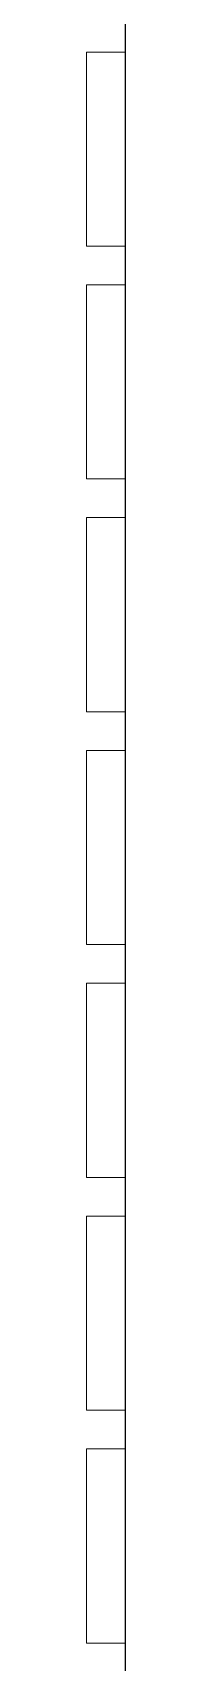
# Model space of a CAD drawing. Header units: millimetres. Extents: x 126 to 938, y 244 to 707.
# Drawn here: x 849.423 to 849.523, y 549.205 to 553.405 of the extents above; entities that cross this region are included whole.
import ezdxf

# ---------------------------------------------------------------- set-up
doc = ezdxf.new("R2010")
doc.units = ezdxf.units.MM
doc.linetypes.add('HIDDEN', pattern=[1.905, 1.27, -0.635])

msp = doc.modelspace()

# ---------------------------------------------------------------- linework, layer by layer
at = {"color": 7, "linetype": 'Continuous', "lineweight": 25}
msp.add_line((849.5227, 544.4797), (849.5227, 579.1287), dxfattribs=at)
at = {"color": 7, "linetype": 'HIDDEN', "lineweight": 18}
for p, q in [((849.5227, 544.4797), (849.5227, 579.1287)), ((849.5227, 544.4797), (849.5227, 579.1287)), ((849.5227, 544.5897), (849.5227, 579.0187)), ((849.4227, 553.3547), (849.5227, 553.3547)), ((849.4227, 553.3547), (849.4227, 552.8547)), ((849.4227, 552.8547), (849.4227, 553.3547)), ((849.4227, 553.3547), (849.5227, 553.3547)), ((849.4227, 553.3547), (849.4227, 552.8547)), ((849.4227, 553.3547), (849.5227, 553.3547)), ((849.4227, 553.3547), (849.5227, 553.3547)), ((849.4227, 552.8547), (849.4227, 553.3547)), ((849.4227, 553.3547), (849.4227, 552.8547)), ((849.4227, 553.3547), (849.5227, 553.3547)), ((849.4227, 553.3547), (849.5227, 553.3547)), ((849.4227, 552.8547), (849.4227, 553.3547)), ((849.4227, 553.3547), (849.5227, 553.3547)), ((849.4227, 553.3547), (849.4227, 552.8547)), ((849.4227, 552.8547), (849.4227, 553.3547)), ((849.4227, 553.3547), (849.5227, 553.3547)), ((849.4227, 553.3547), (849.4227, 552.8547)), ((849.4227, 553.3547), (849.5227, 553.3547)), ((849.4227, 552.8547), (849.4227, 553.3547)), ((849.4227, 553.3547), (849.5227, 553.3547)), ((849.4227, 553.3547), (849.5227, 553.3547)), ((849.4227, 553.3547), (849.4227, 552.8547)), ((849.4227, 553.3547), (849.5227, 553.3547)), ((849.4227, 552.8547), (849.4227, 553.3547)), ((849.4227, 553.3547), (849.4227, 552.8547)), ((849.4227, 553.3547), (849.5227, 553.3547)), ((849.4227, 553.3547), (849.5227, 553.3547)), ((849.4227, 552.8547), (849.4227, 553.3547)), ((849.4227, 553.3547), (849.5227, 553.3547)), ((849.4227, 553.3547), (849.4227, 552.8547)), ((849.4227, 552.8547), (849.4227, 553.3547)), ((849.4227, 553.3547), (849.5227, 553.3547)), ((849.4227, 553.3547), (849.5227, 553.3547)), ((849.4227, 553.3547), (849.4227, 552.8547)), ((849.4227, 552.8547), (849.4227, 553.3547)), ((849.4227, 553.3547), (849.5227, 553.3547)), ((849.4227, 553.3547), (849.5227, 553.3547)), ((849.4227, 553.3547), (849.4227, 552.8547)), ((849.4227, 552.8547), (849.4227, 553.3547)), ((849.4227, 553.3547), (849.5227, 553.3547)), ((849.5227, 553.3547), (849.5227, 552.8547)), ((849.5227, 552.8547), (849.5227, 553.3547)), ((849.5227, 553.3547), (849.5227, 552.8547)), ((849.5227, 552.8547), (849.5227, 553.3547)), ((849.5227, 553.3547), (849.5227, 552.8547)), ((849.5227, 552.8547), (849.5227, 553.3547)), ((849.5227, 553.3547), (849.5227, 552.8547)), ((849.5227, 552.8547), (849.5227, 553.3547)), ((849.5227, 553.3547), (849.5227, 552.8547)), ((849.5227, 552.8547), (849.5227, 553.3547)), ((849.5227, 553.3547), (849.5227, 552.8547)), ((849.5227, 552.8547), (849.5227, 553.3547)), ((849.5227, 553.3547), (849.5227, 552.8547)), ((849.5227, 552.8547), (849.5227, 553.3547)), ((849.5227, 553.3547), (849.5227, 552.8547)), ((849.5227, 552.8547), (849.5227, 553.3547)), ((849.5227, 553.3547), (849.5227, 552.8547)), ((849.5227, 552.8547), (849.5227, 553.3547)), ((849.5227, 553.3547), (849.5227, 552.8547)), ((849.5227, 552.8547), (849.5227, 553.3547)), ((849.4227, 552.8547), (849.5227, 552.8547)), ((849.4227, 552.8547), (849.5227, 552.8547)), ((849.4227, 552.8547), (849.5227, 552.8547)), ((849.4227, 552.8547), (849.5227, 552.8547)), ((849.4227, 552.8547), (849.5227, 552.8547)), ((849.4227, 552.8547), (849.5227, 552.8547)), ((849.4227, 552.8547), (849.5227, 552.8547)), ((849.4227, 552.8547), (849.5227, 552.8547)), ((849.4227, 552.8547), (849.5227, 552.8547)), ((849.4227, 552.8547), (849.5227, 552.8547)), ((849.4227, 552.8547), (849.5227, 552.8547)), ((849.4227, 552.8547), (849.5227, 552.8547)), ((849.4227, 552.8547), (849.5227, 552.8547)), ((849.4227, 552.8547), (849.5227, 552.8547)), ((849.4227, 552.8547), (849.5227, 552.8547)), ((849.4227, 552.8547), (849.5227, 552.8547)), ((849.4227, 552.8547), (849.5227, 552.8547)), ((849.4227, 552.8547), (849.5227, 552.8547)), ((849.4227, 552.8547), (849.5227, 552.8547)), ((849.4227, 552.8547), (849.5227, 552.8547)), ((849.4227, 552.7547), (849.5227, 552.7547)), ((849.4227, 552.7547), (849.4227, 552.2547)), ((849.4227, 552.7547), (849.5227, 552.7547)), ((849.4227, 552.2547), (849.4227, 552.7547)), ((849.4227, 552.7547), (849.5227, 552.7547)), ((849.4227, 552.7547), (849.4227, 552.2547)), ((849.4227, 552.2547), (849.4227, 552.7547)), ((849.4227, 552.7547), (849.5227, 552.7547)), ((849.4227, 552.7547), (849.5227, 552.7547)), ((849.4227, 552.7547), (849.4227, 552.2547)), ((849.4227, 552.2547), (849.4227, 552.7547)), ((849.4227, 552.7547), (849.5227, 552.7547)), ((849.4227, 552.7547), (849.4227, 552.2547)), ((849.4227, 552.7547), (849.5227, 552.7547)), ((849.4227, 552.2547), (849.4227, 552.7547)), ((849.4227, 552.7547), (849.5227, 552.7547)), ((849.4227, 552.7547), (849.4227, 552.2547)), ((849.4227, 552.7547), (849.5227, 552.7547)), ((849.4227, 552.7547), (849.5227, 552.7547)), ((849.4227, 552.2547), (849.4227, 552.7547)), ((849.4227, 552.7547), (849.4227, 552.2547)), ((849.4227, 552.7547), (849.5227, 552.7547)), ((849.4227, 552.2547), (849.4227, 552.7547)), ((849.4227, 552.7547), (849.5227, 552.7547)), ((849.4227, 552.7547), (849.4227, 552.2547)), ((849.4227, 552.7547), (849.5227, 552.7547)), ((849.4227, 552.7547), (849.5227, 552.7547)), ((849.4227, 552.2547), (849.4227, 552.7547)), ((849.4227, 552.7547), (849.4227, 552.2547)), ((849.4227, 552.7547), (849.5227, 552.7547)), ((849.4227, 552.7547), (849.5227, 552.7547)), ((849.4227, 552.2547), (849.4227, 552.7547)), ((849.4227, 552.7547), (849.4227, 552.2547)), ((849.4227, 552.7547), (849.5227, 552.7547)), ((849.4227, 552.2547), (849.4227, 552.7547)), ((849.4227, 552.7547), (849.5227, 552.7547)), ((849.4227, 552.7547), (849.4227, 552.2547)), ((849.4227, 552.7547), (849.5227, 552.7547)), ((849.4227, 552.2547), (849.4227, 552.7547)), ((849.4227, 552.7547), (849.5227, 552.7547)), ((849.5227, 552.7547), (849.5227, 552.2547)), ((849.5227, 552.2547), (849.5227, 552.7547)), ((849.5227, 552.7547), (849.5227, 552.2547)), ((849.5227, 552.2547), (849.5227, 552.7547)), ((849.5227, 552.7547), (849.5227, 552.2547)), ((849.5227, 552.2547), (849.5227, 552.7547)), ((849.5227, 552.7547), (849.5227, 552.2547)), ((849.5227, 552.2547), (849.5227, 552.7547)), ((849.5227, 552.7547), (849.5227, 552.2547)), ((849.5227, 552.2547), (849.5227, 552.7547)), ((849.5227, 552.7547), (849.5227, 552.2547)), ((849.5227, 552.2547), (849.5227, 552.7547)), ((849.5227, 552.7547), (849.5227, 552.2547)), ((849.5227, 552.2547), (849.5227, 552.7547)), ((849.5227, 552.7547), (849.5227, 552.2547)), ((849.5227, 552.2547), (849.5227, 552.7547)), ((849.5227, 552.7547), (849.5227, 552.2547)), ((849.5227, 552.2547), (849.5227, 552.7547)), ((849.5227, 552.7547), (849.5227, 552.2547)), ((849.5227, 552.2547), (849.5227, 552.7547)), ((849.4227, 552.2547), (849.5227, 552.2547)), ((849.4227, 552.2547), (849.5227, 552.2547)), ((849.4227, 552.2547), (849.5227, 552.2547)), ((849.4227, 552.2547), (849.5227, 552.2547)), ((849.4227, 552.2547), (849.5227, 552.2547)), ((849.4227, 552.2547), (849.5227, 552.2547)), ((849.4227, 552.2547), (849.5227, 552.2547)), ((849.4227, 552.2547), (849.5227, 552.2547)), ((849.4227, 552.2547), (849.5227, 552.2547)), ((849.4227, 552.2547), (849.5227, 552.2547)), ((849.4227, 552.2547), (849.5227, 552.2547)), ((849.4227, 552.2547), (849.5227, 552.2547)), ((849.4227, 552.2547), (849.5227, 552.2547)), ((849.4227, 552.2547), (849.5227, 552.2547)), ((849.4227, 552.2547), (849.5227, 552.2547)), ((849.4227, 552.2547), (849.5227, 552.2547)), ((849.4227, 552.2547), (849.5227, 552.2547)), ((849.4227, 552.2547), (849.5227, 552.2547)), ((849.4227, 552.2547), (849.5227, 552.2547)), ((849.4227, 552.2547), (849.5227, 552.2547)), ((849.4227, 552.1547), (849.4227, 551.6547)), ((849.4227, 552.1547), (849.5227, 552.1547)), ((849.4227, 551.6547), (849.4227, 552.1547)), ((849.4227, 552.1547), (849.5227, 552.1547)), ((849.4227, 552.1547), (849.5227, 552.1547)), ((849.4227, 552.1547), (849.4227, 551.6547)), ((849.4227, 552.1547), (849.5227, 552.1547)), ((849.4227, 551.6547), (849.4227, 552.1547)), ((849.4227, 552.1547), (849.5227, 552.1547)), ((849.4227, 552.1547), (849.4227, 551.6547)), ((849.4227, 551.6547), (849.4227, 552.1547)), ((849.4227, 552.1547), (849.5227, 552.1547)), ((849.4227, 552.1547), (849.4227, 551.6547)), ((849.4227, 552.1547), (849.5227, 552.1547)), ((849.4227, 551.6547), (849.4227, 552.1547)), ((849.4227, 552.1547), (849.5227, 552.1547)), ((849.4227, 552.1547), (849.4227, 551.6547)), ((849.4227, 552.1547), (849.5227, 552.1547)), ((849.4227, 551.6547), (849.4227, 552.1547)), ((849.4227, 552.1547), (849.5227, 552.1547)), ((849.4227, 552.1547), (849.4227, 551.6547)), ((849.4227, 552.1547), (849.5227, 552.1547)), ((849.4227, 551.6547), (849.4227, 552.1547)), ((849.4227, 552.1547), (849.5227, 552.1547)), ((849.4227, 552.1547), (849.5227, 552.1547)), ((849.4227, 552.1547), (849.4227, 551.6547)), ((849.4227, 552.1547), (849.5227, 552.1547)), ((849.4227, 551.6547), (849.4227, 552.1547)), ((849.4227, 552.1547), (849.4227, 551.6547)), ((849.4227, 552.1547), (849.5227, 552.1547)), ((849.4227, 552.1547), (849.5227, 552.1547)), ((849.4227, 551.6547), (849.4227, 552.1547)), ((849.4227, 552.1547), (849.4227, 551.6547)), ((849.4227, 552.1547), (849.5227, 552.1547)), ((849.4227, 551.6547), (849.4227, 552.1547)), ((849.4227, 552.1547), (849.5227, 552.1547)), ((849.4227, 552.1547), (849.5227, 552.1547)), ((849.4227, 552.1547), (849.4227, 551.6547)), ((849.4227, 551.6547), (849.4227, 552.1547)), ((849.4227, 552.1547), (849.5227, 552.1547)), ((849.5227, 552.1547), (849.5227, 551.6547)), ((849.5227, 551.6547), (849.5227, 552.1547)), ((849.5227, 552.1547), (849.5227, 551.6547)), ((849.5227, 551.6547), (849.5227, 552.1547)), ((849.5227, 552.1547), (849.5227, 551.6547)), ((849.5227, 551.6547), (849.5227, 552.1547)), ((849.5227, 552.1547), (849.5227, 551.6547)), ((849.5227, 551.6547), (849.5227, 552.1547)), ((849.5227, 552.1547), (849.5227, 551.6547)), ((849.5227, 551.6547), (849.5227, 552.1547)), ((849.5227, 552.1547), (849.5227, 551.6547)), ((849.5227, 551.6547), (849.5227, 552.1547)), ((849.5227, 552.1547), (849.5227, 551.6547)), ((849.5227, 551.6547), (849.5227, 552.1547)), ((849.5227, 552.1547), (849.5227, 551.6547)), ((849.5227, 551.6547), (849.5227, 552.1547)), ((849.5227, 552.1547), (849.5227, 551.6547)), ((849.5227, 551.6547), (849.5227, 552.1547)), ((849.5227, 552.1547), (849.5227, 551.6547)), ((849.5227, 551.6547), (849.5227, 552.1547)), ((849.4227, 551.6547), (849.5227, 551.6547)), ((849.4227, 551.6547), (849.5227, 551.6547)), ((849.4227, 551.6547), (849.5227, 551.6547)), ((849.4227, 551.6547), (849.5227, 551.6547)), ((849.4227, 551.6547), (849.5227, 551.6547)), ((849.4227, 551.6547), (849.5227, 551.6547)), ((849.4227, 551.6547), (849.5227, 551.6547)), ((849.4227, 551.6547), (849.5227, 551.6547)), ((849.4227, 551.6547), (849.5227, 551.6547)), ((849.4227, 551.6547), (849.5227, 551.6547)), ((849.4227, 551.6547), (849.5227, 551.6547)), ((849.4227, 551.6547), (849.5227, 551.6547)), ((849.4227, 551.6547), (849.5227, 551.6547)), ((849.4227, 551.6547), (849.5227, 551.6547)), ((849.4227, 551.6547), (849.5227, 551.6547)), ((849.4227, 551.6547), (849.5227, 551.6547)), ((849.4227, 551.6547), (849.5227, 551.6547)), ((849.4227, 551.6547), (849.5227, 551.6547)), ((849.4227, 551.6547), (849.5227, 551.6547)), ((849.4227, 551.6547), (849.5227, 551.6547)), ((849.4227, 551.5547), (849.5227, 551.5547)), ((849.4227, 551.5547), (849.4227, 551.0547)), ((849.4227, 551.0547), (849.4227, 551.5547)), ((849.4227, 551.5547), (849.5227, 551.5547)), ((849.4227, 551.5547), (849.5227, 551.5547)), ((849.4227, 551.5547), (849.4227, 551.0547)), ((849.4227, 551.0547), (849.4227, 551.5547)), ((849.4227, 551.5547), (849.5227, 551.5547)), ((849.4227, 551.5547), (849.4227, 551.0547)), ((849.4227, 551.5547), (849.5227, 551.5547)), ((849.4227, 551.5547), (849.5227, 551.5547)), ((849.4227, 551.0547), (849.4227, 551.5547)), ((849.4227, 551.5547), (849.4227, 551.0547)), ((849.4227, 551.5547), (849.5227, 551.5547)), ((849.4227, 551.5547), (849.5227, 551.5547)), ((849.4227, 551.0547), (849.4227, 551.5547)), ((849.4227, 551.5547), (849.5227, 551.5547)), ((849.4227, 551.5547), (849.4227, 551.0547)), ((849.4227, 551.0547), (849.4227, 551.5547)), ((849.4227, 551.5547), (849.5227, 551.5547)), ((849.4227, 551.5547), (849.4227, 551.0547)), ((849.4227, 551.5547), (849.5227, 551.5547)), ((849.4227, 551.5547), (849.5227, 551.5547)), ((849.4227, 551.0547), (849.4227, 551.5547)), ((849.4227, 551.5547), (849.4227, 551.0547)), ((849.4227, 551.5547), (849.5227, 551.5547)), ((849.4227, 551.5547), (849.5227, 551.5547)), ((849.4227, 551.0547), (849.4227, 551.5547)), ((849.4227, 551.5547), (849.4227, 551.0547)), ((849.4227, 551.5547), (849.5227, 551.5547)), ((849.4227, 551.5547), (849.5227, 551.5547)), ((849.4227, 551.0547), (849.4227, 551.5547)), ((849.4227, 551.5547), (849.5227, 551.5547)), ((849.4227, 551.5547), (849.4227, 551.0547)), ((849.4227, 551.5547), (849.5227, 551.5547)), ((849.4227, 551.0547), (849.4227, 551.5547)), ((849.4227, 551.5547), (849.5227, 551.5547)), ((849.4227, 551.5547), (849.4227, 551.0547)), ((849.4227, 551.5547), (849.5227, 551.5547)), ((849.4227, 551.0547), (849.4227, 551.5547)), ((849.5227, 551.5547), (849.5227, 551.0547)), ((849.5227, 551.0547), (849.5227, 551.5547)), ((849.5227, 551.5547), (849.5227, 551.0547)), ((849.5227, 551.0547), (849.5227, 551.5547)), ((849.5227, 551.5547), (849.5227, 551.0547)), ((849.5227, 551.0547), (849.5227, 551.5547)), ((849.5227, 551.5547), (849.5227, 551.0547)), ((849.5227, 551.0547), (849.5227, 551.5547)), ((849.5227, 551.5547), (849.5227, 551.0547)), ((849.5227, 551.0547), (849.5227, 551.5547)), ((849.5227, 551.5547), (849.5227, 551.0547)), ((849.5227, 551.0547), (849.5227, 551.5547)), ((849.5227, 551.5547), (849.5227, 551.0547)), ((849.5227, 551.0547), (849.5227, 551.5547)), ((849.5227, 551.5547), (849.5227, 551.0547)), ((849.5227, 551.0547), (849.5227, 551.5547)), ((849.5227, 551.5547), (849.5227, 551.0547)), ((849.5227, 551.0547), (849.5227, 551.5547)), ((849.5227, 551.5547), (849.5227, 551.0547)), ((849.5227, 551.0547), (849.5227, 551.5547)), ((849.4227, 551.0547), (849.5227, 551.0547)), ((849.4227, 551.0547), (849.5227, 551.0547)), ((849.4227, 551.0547), (849.5227, 551.0547)), ((849.4227, 551.0547), (849.5227, 551.0547)), ((849.4227, 551.0547), (849.5227, 551.0547)), ((849.4227, 551.0547), (849.5227, 551.0547)), ((849.4227, 551.0547), (849.5227, 551.0547)), ((849.4227, 551.0547), (849.5227, 551.0547)), ((849.4227, 551.0547), (849.5227, 551.0547)), ((849.4227, 551.0547), (849.5227, 551.0547)), ((849.4227, 551.0547), (849.5227, 551.0547)), ((849.4227, 551.0547), (849.5227, 551.0547)), ((849.4227, 551.0547), (849.5227, 551.0547)), ((849.4227, 551.0547), (849.5227, 551.0547)), ((849.4227, 551.0547), (849.5227, 551.0547)), ((849.4227, 551.0547), (849.5227, 551.0547)), ((849.4227, 551.0547), (849.5227, 551.0547)), ((849.4227, 551.0547), (849.5227, 551.0547)), ((849.4227, 551.0547), (849.5227, 551.0547)), ((849.4227, 551.0547), (849.5227, 551.0547)), ((849.4227, 550.9547), (849.5227, 550.9547)), ((849.4227, 550.9547), (849.4227, 550.4547)), ((849.4227, 550.4547), (849.4227, 550.9547)), ((849.4227, 550.9547), (849.5227, 550.9547)), ((849.4227, 550.9547), (849.5227, 550.9547)), ((849.4227, 550.9547), (849.4227, 550.4547)), ((849.4227, 550.4547), (849.4227, 550.9547)), ((849.4227, 550.9547), (849.5227, 550.9547)), ((849.4227, 550.9547), (849.5227, 550.9547)), ((849.4227, 550.9547), (849.4227, 550.4547)), ((849.4227, 550.4547), (849.4227, 550.9547)), ((849.4227, 550.9547), (849.5227, 550.9547)), ((849.4227, 550.9547), (849.4227, 550.4547)), ((849.4227, 550.9547), (849.5227, 550.9547)), ((849.4227, 550.4547), (849.4227, 550.9547)), ((849.4227, 550.9547), (849.5227, 550.9547)), ((849.4227, 550.9547), (849.4227, 550.4547)), ((849.4227, 550.9547), (849.5227, 550.9547)), ((849.4227, 550.9547), (849.5227, 550.9547)), ((849.4227, 550.4547), (849.4227, 550.9547)), ((849.4227, 550.9547), (849.5227, 550.9547)), ((849.4227, 550.9547), (849.4227, 550.4547)), ((849.4227, 550.4547), (849.4227, 550.9547)), ((849.4227, 550.9547), (849.5227, 550.9547)), ((849.4227, 550.9547), (849.5227, 550.9547)), ((849.4227, 550.9547), (849.4227, 550.4547)), ((849.4227, 550.4547), (849.4227, 550.9547)), ((849.4227, 550.9547), (849.5227, 550.9547)), ((849.4227, 550.9547), (849.5227, 550.9547)), ((849.4227, 550.9547), (849.4227, 550.4547)), ((849.4227, 550.9547), (849.5227, 550.9547)), ((849.4227, 550.4547), (849.4227, 550.9547)), ((849.4227, 550.9547), (849.4227, 550.4547)), ((849.4227, 550.9547), (849.5227, 550.9547)), ((849.4227, 550.9547), (849.5227, 550.9547)), ((849.4227, 550.4547), (849.4227, 550.9547)), ((849.4227, 550.9547), (849.5227, 550.9547)), ((849.4227, 550.9547), (849.4227, 550.4547)), ((849.4227, 550.4547), (849.4227, 550.9547)), ((849.4227, 550.9547), (849.5227, 550.9547)), ((849.5227, 550.9547), (849.5227, 550.4547)), ((849.5227, 550.4547), (849.5227, 550.9547)), ((849.5227, 550.9547), (849.5227, 550.4547)), ((849.5227, 550.4547), (849.5227, 550.9547)), ((849.5227, 550.9547), (849.5227, 550.4547)), ((849.5227, 550.4547), (849.5227, 550.9547)), ((849.5227, 550.9547), (849.5227, 550.4547)), ((849.5227, 550.4547), (849.5227, 550.9547)), ((849.5227, 550.9547), (849.5227, 550.4547)), ((849.5227, 550.4547), (849.5227, 550.9547)), ((849.5227, 550.9547), (849.5227, 550.4547)), ((849.5227, 550.4547), (849.5227, 550.9547)), ((849.5227, 550.9547), (849.5227, 550.4547)), ((849.5227, 550.4547), (849.5227, 550.9547)), ((849.5227, 550.9547), (849.5227, 550.4547)), ((849.5227, 550.4547), (849.5227, 550.9547)), ((849.5227, 550.9547), (849.5227, 550.4547)), ((849.5227, 550.4547), (849.5227, 550.9547)), ((849.5227, 550.9547), (849.5227, 550.4547)), ((849.5227, 550.4547), (849.5227, 550.9547)), ((849.4227, 550.4547), (849.5227, 550.4547)), ((849.4227, 550.4547), (849.5227, 550.4547)), ((849.4227, 550.4547), (849.5227, 550.4547)), ((849.4227, 550.4547), (849.5227, 550.4547)), ((849.4227, 550.4547), (849.5227, 550.4547)), ((849.4227, 550.4547), (849.5227, 550.4547)), ((849.4227, 550.4547), (849.5227, 550.4547)), ((849.4227, 550.4547), (849.5227, 550.4547)), ((849.4227, 550.4547), (849.5227, 550.4547)), ((849.4227, 550.4547), (849.5227, 550.4547)), ((849.4227, 550.4547), (849.5227, 550.4547)), ((849.4227, 550.4547), (849.5227, 550.4547)), ((849.4227, 550.4547), (849.5227, 550.4547)), ((849.4227, 550.4547), (849.5227, 550.4547)), ((849.4227, 550.4547), (849.5227, 550.4547)), ((849.4227, 550.4547), (849.5227, 550.4547)), ((849.4227, 550.4547), (849.5227, 550.4547)), ((849.4227, 550.4547), (849.5227, 550.4547)), ((849.4227, 550.4547), (849.5227, 550.4547)), ((849.4227, 550.4547), (849.5227, 550.4547)), ((849.4227, 550.3547), (849.4227, 549.8547)), ((849.4227, 550.3547), (849.5227, 550.3547)), ((849.4227, 550.3547), (849.5227, 550.3547)), ((849.4227, 549.8547), (849.4227, 550.3547)), ((849.4227, 550.3547), (849.5227, 550.3547)), ((849.4227, 550.3547), (849.4227, 549.8547)), ((849.4227, 550.3547), (849.5227, 550.3547)), ((849.4227, 549.8547), (849.4227, 550.3547)), ((849.4227, 550.3547), (849.5227, 550.3547)), ((849.4227, 550.3547), (849.4227, 549.8547)), ((849.4227, 549.8547), (849.4227, 550.3547)), ((849.4227, 550.3547), (849.5227, 550.3547)), ((849.4227, 550.3547), (849.4227, 549.8547)), ((849.4227, 550.3547), (849.5227, 550.3547)), ((849.4227, 550.3547), (849.5227, 550.3547)), ((849.4227, 549.8547), (849.4227, 550.3547)), ((849.4227, 550.3547), (849.4227, 549.8547)), ((849.4227, 550.3547), (849.5227, 550.3547)), ((849.4227, 550.3547), (849.5227, 550.3547)), ((849.4227, 549.8547), (849.4227, 550.3547)), ((849.4227, 550.3547), (849.4227, 549.8547)), ((849.4227, 550.3547), (849.5227, 550.3547)), ((849.4227, 549.8547), (849.4227, 550.3547)), ((849.4227, 550.3547), (849.5227, 550.3547)), ((849.4227, 550.3547), (849.4227, 549.8547)), ((849.4227, 550.3547), (849.5227, 550.3547)), ((849.4227, 549.8547), (849.4227, 550.3547)), ((849.4227, 550.3547), (849.5227, 550.3547)), ((849.4227, 550.3547), (849.5227, 550.3547)), ((849.4227, 550.3547), (849.4227, 549.8547)), ((849.4227, 550.3547), (849.5227, 550.3547)), ((849.4227, 549.8547), (849.4227, 550.3547)), ((849.4227, 550.3547), (849.4227, 549.8547)), ((849.4227, 550.3547), (849.5227, 550.3547)), ((849.4227, 550.3547), (849.5227, 550.3547)), ((849.4227, 549.8547), (849.4227, 550.3547)), ((849.4227, 550.3547), (849.5227, 550.3547)), ((849.4227, 550.3547), (849.4227, 549.8547)), ((849.4227, 550.3547), (849.5227, 550.3547)), ((849.4227, 549.8547), (849.4227, 550.3547)), ((849.5227, 550.3547), (849.5227, 549.8547)), ((849.5227, 549.8547), (849.5227, 550.3547)), ((849.5227, 550.3547), (849.5227, 549.8547)), ((849.5227, 549.8547), (849.5227, 550.3547)), ((849.5227, 550.3547), (849.5227, 549.8547)), ((849.5227, 549.8547), (849.5227, 550.3547)), ((849.5227, 550.3547), (849.5227, 549.8547)), ((849.5227, 549.8547), (849.5227, 550.3547)), ((849.5227, 550.3547), (849.5227, 549.8547)), ((849.5227, 549.8547), (849.5227, 550.3547)), ((849.5227, 550.3547), (849.5227, 549.8547)), ((849.5227, 549.8547), (849.5227, 550.3547)), ((849.5227, 550.3547), (849.5227, 549.8547)), ((849.5227, 549.8547), (849.5227, 550.3547)), ((849.5227, 550.3547), (849.5227, 549.8547)), ((849.5227, 549.8547), (849.5227, 550.3547)), ((849.5227, 550.3547), (849.5227, 549.8547)), ((849.5227, 549.8547), (849.5227, 550.3547)), ((849.5227, 550.3547), (849.5227, 549.8547)), ((849.5227, 549.8547), (849.5227, 550.3547)), ((849.4227, 549.8547), (849.5227, 549.8547)), ((849.4227, 549.8547), (849.5227, 549.8547)), ((849.4227, 549.8547), (849.5227, 549.8547)), ((849.4227, 549.8547), (849.5227, 549.8547)), ((849.4227, 549.8547), (849.5227, 549.8547)), ((849.4227, 549.8547), (849.5227, 549.8547)), ((849.4227, 549.8547), (849.5227, 549.8547)), ((849.4227, 549.8547), (849.5227, 549.8547)), ((849.4227, 549.8547), (849.5227, 549.8547)), ((849.4227, 549.8547), (849.5227, 549.8547)), ((849.4227, 549.8547), (849.5227, 549.8547)), ((849.4227, 549.8547), (849.5227, 549.8547)), ((849.4227, 549.8547), (849.5227, 549.8547)), ((849.4227, 549.8547), (849.5227, 549.8547)), ((849.4227, 549.8547), (849.5227, 549.8547)), ((849.4227, 549.8547), (849.5227, 549.8547)), ((849.4227, 549.8547), (849.5227, 549.8547)), ((849.4227, 549.8547), (849.5227, 549.8547)), ((849.4227, 549.8547), (849.5227, 549.8547)), ((849.4227, 549.8547), (849.5227, 549.8547)), ((849.4227, 549.7547), (849.5227, 549.7547)), ((849.4227, 549.7547), (849.4227, 549.2547)), ((849.4227, 549.7547), (849.5227, 549.7547)), ((849.4227, 549.2547), (849.4227, 549.7547)), ((849.4227, 549.7547), (849.4227, 549.2547)), ((849.4227, 549.7547), (849.5227, 549.7547)), ((849.4227, 549.7547), (849.5227, 549.7547)), ((849.4227, 549.2547), (849.4227, 549.7547)), ((849.4227, 549.7547), (849.5227, 549.7547)), ((849.4227, 549.7547), (849.4227, 549.2547)), ((849.4227, 549.7547), (849.5227, 549.7547)), ((849.4227, 549.2547), (849.4227, 549.7547)), ((849.4227, 549.7547), (849.5227, 549.7547)), ((849.4227, 549.7547), (849.4227, 549.2547)), ((849.4227, 549.7547), (849.5227, 549.7547)), ((849.4227, 549.2547), (849.4227, 549.7547)), ((849.4227, 549.7547), (849.4227, 549.2547)), ((849.4227, 549.7547), (849.5227, 549.7547)), ((849.4227, 549.7547), (849.5227, 549.7547)), ((849.4227, 549.2547), (849.4227, 549.7547)), ((849.4227, 549.7547), (849.4227, 549.2547)), ((849.4227, 549.7547), (849.5227, 549.7547)), ((849.4227, 549.7547), (849.5227, 549.7547)), ((849.4227, 549.2547), (849.4227, 549.7547)), ((849.4227, 549.7547), (849.4227, 549.2547)), ((849.4227, 549.7547), (849.5227, 549.7547)), ((849.4227, 549.2547), (849.4227, 549.7547)), ((849.4227, 549.7547), (849.5227, 549.7547)), ((849.4227, 549.7547), (849.5227, 549.7547)), ((849.4227, 549.7547), (849.4227, 549.2547)), ((849.4227, 549.2547), (849.4227, 549.7547)), ((849.4227, 549.7547), (849.5227, 549.7547)), ((849.4227, 549.7547), (849.5227, 549.7547)), ((849.4227, 549.7547), (849.4227, 549.2547)), ((849.4227, 549.7547), (849.5227, 549.7547)), ((849.4227, 549.2547), (849.4227, 549.7547)), ((849.4227, 549.7547), (849.5227, 549.7547)), ((849.4227, 549.7547), (849.4227, 549.2547)), ((849.4227, 549.2547), (849.4227, 549.7547)), ((849.4227, 549.7547), (849.5227, 549.7547)), ((849.5227, 549.7547), (849.5227, 549.2547)), ((849.5227, 549.2547), (849.5227, 549.7547)), ((849.5227, 549.7547), (849.5227, 549.2547)), ((849.5227, 549.2547), (849.5227, 549.7547)), ((849.5227, 549.7547), (849.5227, 549.2547)), ((849.5227, 549.2547), (849.5227, 549.7547)), ((849.5227, 549.7547), (849.5227, 549.2547)), ((849.5227, 549.2547), (849.5227, 549.7547)), ((849.5227, 549.7547), (849.5227, 549.2547)), ((849.5227, 549.2547), (849.5227, 549.7547)), ((849.5227, 549.7547), (849.5227, 549.2547)), ((849.5227, 549.2547), (849.5227, 549.7547)), ((849.5227, 549.7547), (849.5227, 549.2547)), ((849.5227, 549.2547), (849.5227, 549.7547)), ((849.5227, 549.7547), (849.5227, 549.2547)), ((849.5227, 549.2547), (849.5227, 549.7547)), ((849.5227, 549.7547), (849.5227, 549.2547)), ((849.5227, 549.2547), (849.5227, 549.7547)), ((849.5227, 549.7547), (849.5227, 549.2547)), ((849.5227, 549.2547), (849.5227, 549.7547)), ((849.4227, 549.2547), (849.5227, 549.2547)), ((849.4227, 549.2547), (849.5227, 549.2547)), ((849.4227, 549.2547), (849.5227, 549.2547)), ((849.4227, 549.2547), (849.5227, 549.2547)), ((849.4227, 549.2547), (849.5227, 549.2547)), ((849.4227, 549.2547), (849.5227, 549.2547)), ((849.4227, 549.2547), (849.5227, 549.2547)), ((849.4227, 549.2547), (849.5227, 549.2547)), ((849.4227, 549.2547), (849.5227, 549.2547)), ((849.4227, 549.2547), (849.5227, 549.2547)), ((849.4227, 549.2547), (849.5227, 549.2547)), ((849.4227, 549.2547), (849.5227, 549.2547)), ((849.4227, 549.2547), (849.5227, 549.2547)), ((849.4227, 549.2547), (849.5227, 549.2547)), ((849.4227, 549.2547), (849.5227, 549.2547)), ((849.4227, 549.2547), (849.5227, 549.2547)), ((849.4227, 549.2547), (849.5227, 549.2547)), ((849.4227, 549.2547), (849.5227, 549.2547)), ((849.4227, 549.2547), (849.5227, 549.2547)), ((849.4227, 549.2547), (849.5227, 549.2547))]:
    msp.add_line(p, q, dxfattribs=at)

doc.saveas('drawing.dxf')
